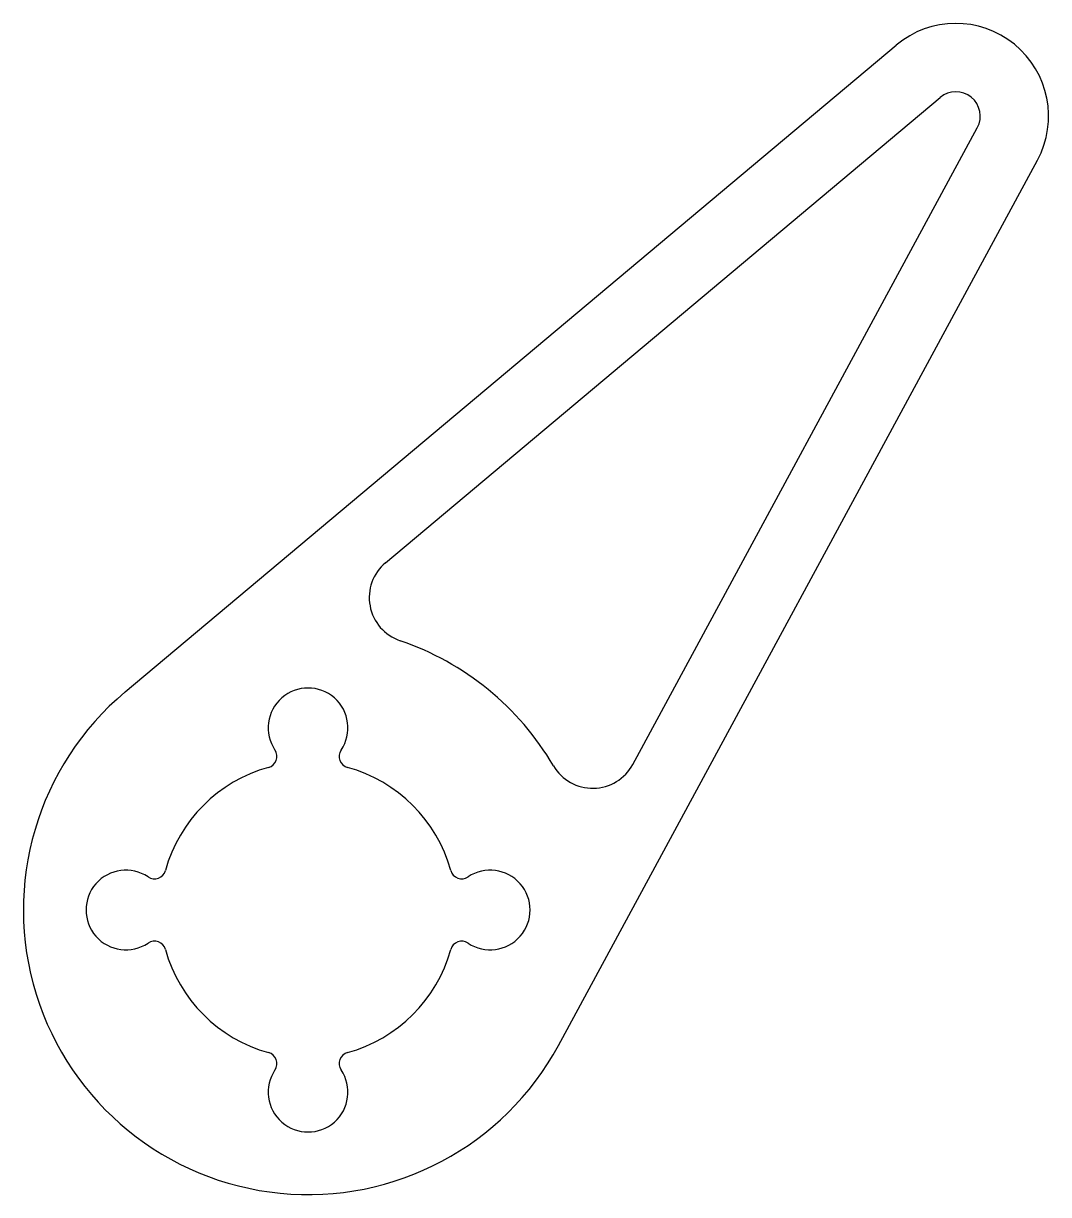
# Model space of a CAD drawing. Extents: x 29.5 to 74.5, y -55.5 to -4.1.
import ezdxf

# ---------------------------------------------------------------- set-up
doc = ezdxf.new("R2010")
doc.units = 0
doc.layers.add('VISIBLE', color=7, linetype='CONTINUOUS')

msp = doc.modelspace()

# ---------------------------------------------------------------- linework, layer by layer
at = {"layer": 'VISIBLE'}
for p, q in [((33.965, -33.424), (67.827, -5.011)), ((45.4, -27.746), (69.756, -7.309)), ((56.26, -36.605), (71.388, -8.64)), ((52.994, -48.947), (74.026, -10.068))]:
    msp.add_line(p, q, dxfattribs=at)
for centre, radius, start, end in [((70.445, -8.13), 4.072, 331.5891, 130), ((70.445, -8.13), 1.072, 331.5891, 130), ((46.685, -29.278), 2, 130, 251.1474), ((42, -43), 12.5, 30.4417, 71.1474), ((42, -43), 12.5, 130, 331.5891), ((42, -35), 1.75, 326.1313, 213.8687), ((40.132, -36.254), 0.5, 285.4791, 33.8687), ((43.868, -36.254), 0.5, 146.1313, 254.5209), ((42, -43), 6.5, 105.4791, 164.5209), ((42, -43), 6.5, 15.4791, 74.5209), ((54.501, -35.653), 2, 210.4417, 331.5891), ((34, -43), 1.75, 56.1313, 303.8687), ((35.254, -41.132), 0.5, 236.1313, 344.5209), ((48.746, -41.132), 0.5, 195.4791, 303.8687), ((50, -43), 1.75, 236.1313, 123.8687), ((35.254, -44.868), 0.5, 15.4791, 123.8687), ((42, -43), 6.5, 195.4791, 254.5209), ((42, -43), 6.5, 285.4791, 344.5209), ((48.746, -44.868), 0.5, 56.1313, 164.5209), ((40.132, -49.746), 0.5, 326.1313, 74.5209), ((43.868, -49.746), 0.5, 105.4791, 213.8687), ((42, -51), 1.75, 146.1313, 33.8687)]:
    msp.add_arc(centre, radius, start, end, dxfattribs=at)

doc.saveas('drawing.dxf')
